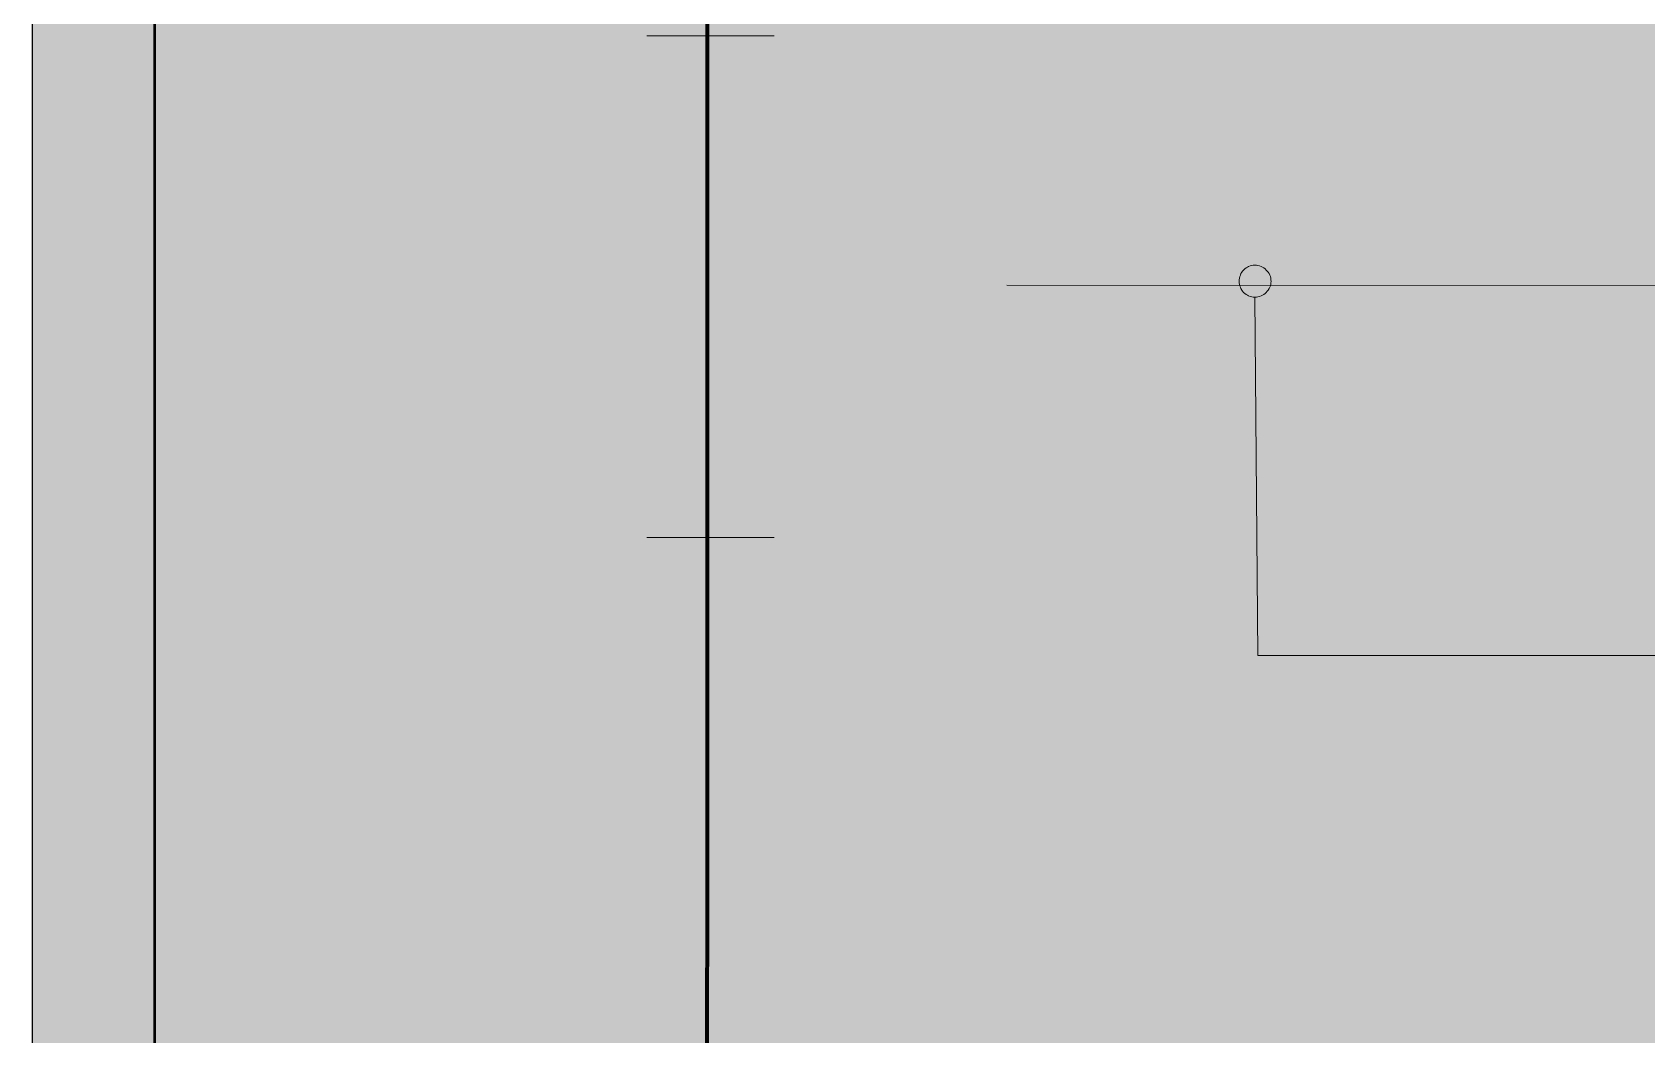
# Model space of a CAD drawing. Header units: millimetres. Extents: x 0 to 590, y 2 to 420.
# Drawn here: x 0 to 64, y 278.6 to 318.3 of the extents above; entities that cross this region are included whole.
import ezdxf
from ezdxf.xclip import XClip

# ---------------------------------------------------------------- set-up
doc = ezdxf.new("R2010")
doc.units = ezdxf.units.MM
doc.header["$MEASUREMENT"] = 0
doc.layers.get('0').update_dxf_attribs({"linetype": 'CONTINUOUS'})

# ---------------------------------------------------------------- blocks, each defined once
blk = doc.blocks.new('MF28FC3F0')
at = {"true_color": 0xffffff}
for points in [[(0, 420.2), (0, 2.206), (590.355, 2.206), (590.355, 420.2)], [(0, 420.2), (0, 2.437), (590.355, 2.437), (590.355, 420.2)]]:
    blk.add_hatch(color=0, dxfattribs=at).paths.add_polyline_path(points)
blk = doc.blocks.new('MF28FC4B0')
at = {"color": 0, "linetype": 'Continuous', "lineweight": 50, "true_color": 0x000007}
blk.add_lwpolyline([(4.841, 400.376), (4.841, 7.475), (585.086, 7.475), (585.086, 400.376)], dxfattribs=at)

msp = doc.modelspace()

# ---------------------------------------------------------------- hatches: boundary and pattern name
at = {"true_color": 0x000007}
h = msp.add_hatch(color=0, dxfattribs=at)
edge = h.paths.add_edge_path()
edge.add_spline(control_points=[(43.156, 309.963), (43.024, 309.848), (42.909, 309.766), (42.777, 309.716), (42.777, 309.716), (42.662, 309.667), (42.53, 309.651), (42.382, 309.651), (42.382, 309.651), (42.152, 309.651), (41.987, 309.716), (41.855, 309.815), (41.855, 309.815), (41.74, 309.93), (41.674, 310.079), (41.674, 310.26), (41.674, 310.26), (41.674, 310.359), (41.691, 310.441), (41.74, 310.54), (41.74, 310.54), (41.789, 310.622), (41.855, 310.688), (41.921, 310.737), (41.921, 310.737), (42.004, 310.787), (42.086, 310.836), (42.185, 310.853), (42.185, 310.853), (42.251, 310.869), (42.349, 310.885), (42.498, 310.902), (42.498, 310.902), (42.777, 310.935), (42.991, 310.984), (43.123, 311.034), (43.123, 311.034), (43.14, 311.083), (43.14, 311.116), (43.14, 311.116), (43.14, 311.116), (43.14, 311.264), (43.107, 311.363), (43.024, 311.429), (43.024, 311.429), (42.942, 311.511), (42.81, 311.544), (42.629, 311.544), (42.629, 311.544), (42.465, 311.544), (42.333, 311.528), (42.251, 311.462), (42.251, 311.462), (42.185, 311.396), (42.119, 311.297), (42.086, 311.149)], knot_values=[0, 0, 0, 0, 0.017857, 0.017857, 0.017857, 0.017857, 0.035714, 0.035714, 0.035714, 0.035714, 0.053571, 0.053571, 0.053571, 0.053571, 0.071429, 0.071429, 0.071429, 0.071429, 0.089286, 0.089286, 0.089286, 0.089286, 0.107143, 0.107143, 0.107143, 0.107143, 0.125, 0.125, 0.125, 0.125, 0.142857, 0.142857, 0.142857, 0.142857, 0.160714, 0.160714, 0.160714, 0.160714, 0.178571, 0.178571, 0.178571, 0.178571, 0.196429, 0.196429, 0.196429, 0.196429, 0.214286, 0.214286, 0.214286, 0.214286, 0.232143, 0.232143, 0.232143, 0.232143, 1, 1, 1, 1], degree=3, periodic=0)
edge.add_line((42.086, 311.149), (41.74, 311.198))
edge.add_spline(control_points=[(41.74, 311.198), (41.773, 311.346), (41.822, 311.462), (41.888, 311.561), (41.888, 311.561), (41.954, 311.643), (42.069, 311.725), (42.201, 311.775), (42.201, 311.775), (42.333, 311.824), (42.498, 311.84), (42.679, 311.84), (42.679, 311.84), (42.86, 311.84), (43.008, 311.824), (43.123, 311.775), (43.123, 311.775), (43.222, 311.742), (43.304, 311.692), (43.354, 311.626), (43.354, 311.626), (43.42, 311.561), (43.453, 311.478), (43.469, 311.379), (43.469, 311.379), (43.485, 311.314), (43.485, 311.215), (43.485, 311.05)], knot_values=[0, 0, 0, 0, 0.035714, 0.035714, 0.035714, 0.035714, 0.071429, 0.071429, 0.071429, 0.071429, 0.107143, 0.107143, 0.107143, 0.107143, 0.142857, 0.142857, 0.142857, 0.142857, 0.178571, 0.178571, 0.178571, 0.178571, 0.214286, 0.214286, 0.214286, 0.214286, 1, 1, 1, 1], degree=3, periodic=0)
edge.add_line((43.485, 311.05), (43.485, 310.573))
edge.add_spline(control_points=[(43.485, 310.573), (43.485, 310.243), (43.502, 310.046), (43.518, 309.947), (43.518, 309.947), (43.535, 309.865), (43.551, 309.782), (43.601, 309.7)], knot_values=[0, 0, 0, 0, 0.125, 0.125, 0.125, 0.125, 1, 1, 1, 1], degree=3, periodic=0)
edge.add_line((43.601, 309.7), (43.238, 309.7))
edge.add_spline(control_points=[(43.238, 309.7), (43.189, 309.766), (43.173, 309.865), (43.156, 309.963)], knot_values=[0, 0, 0, 0, 1, 1, 1, 1], degree=3, periodic=0)
h.paths.add_polyline_path([(43.123, 310.754), (43.123, 310.754), (43.108, 310.748), (43.093, 310.741), (43.076, 310.735), (43.059, 310.729), (43.041, 310.723), (43.022, 310.717), (43.002, 310.711), (42.981, 310.705), (42.96, 310.699), (42.937, 310.693), (42.914, 310.687), (42.891, 310.682), (42.866, 310.676), (42.841, 310.671), (42.815, 310.665), (42.788, 310.66), (42.76, 310.655), (42.732, 310.65), (42.703, 310.645), (42.673, 310.64), (42.643, 310.635), (42.611, 310.631), (42.579, 310.626), (42.547, 310.622), (42.529, 310.618), (42.511, 310.614), (42.494, 310.61), (42.477, 310.607), (42.461, 310.603), (42.445, 310.6), (42.429, 310.597), (42.415, 310.593), (42.4, 310.59), (42.386, 310.587), (42.373, 310.584), (42.36, 310.581), (42.347, 310.578), (42.335, 310.575), (42.323, 310.571), (42.312, 310.568), (42.3, 310.565), (42.29, 310.562), (42.28, 310.558), (42.27, 310.555), (42.26, 310.551), (42.251, 310.548), (42.242, 310.544), (42.234, 310.54), (42.228, 310.537), (42.222, 310.535), (42.216, 310.532), (42.209, 310.529), (42.203, 310.525), (42.197, 310.522), (42.191, 310.518), (42.185, 310.513), (42.179, 310.509), (42.173, 310.504), (42.168, 310.499), (42.162, 310.494), (42.156, 310.489), (42.151, 310.484), (42.145, 310.478), (42.14, 310.473), (42.135, 310.467), (42.13, 310.461), (42.125, 310.455), (42.12, 310.449), (42.115, 310.443), (42.111, 310.437), (42.107, 310.431), (42.102, 310.424), (42.102, 310.424), (42.098, 310.418), (42.094, 310.412), (42.091, 310.406), (42.087, 310.4), (42.084, 310.393), (42.081, 310.387), (42.078, 310.381), (42.075, 310.374), (42.072, 310.368), (42.07, 310.361), (42.067, 310.355), (42.065, 310.348), (42.063, 310.342), (42.062, 310.335), (42.06, 310.328), (42.058, 310.321), (42.057, 310.314), (42.056, 310.306), (42.055, 310.299), (42.054, 310.291), (42.054, 310.284), (42.053, 310.276), (42.053, 310.268), (42.053, 310.26), (42.053, 310.248), (42.054, 310.236), (42.054, 310.224), (42.056, 310.213), (42.057, 310.202), (42.059, 310.191), (42.061, 310.181), (42.064, 310.171), (42.067, 310.161), (42.07, 310.151), (42.074, 310.141), (42.078, 310.132), (42.082, 310.123), (42.087, 310.114), (42.092, 310.105), (42.097, 310.096), (42.102, 310.088), (42.109, 310.079), (42.115, 310.071), (42.122, 310.062), (42.129, 310.054), (42.136, 310.046), (42.144, 310.037), (42.152, 310.029), (42.162, 310.021), (42.173, 310.013), (42.183, 310.006), (42.194, 309.999), (42.206, 309.992), (42.217, 309.986), (42.229, 309.98), (42.241, 309.974), (42.253, 309.969), (42.266, 309.964), (42.278, 309.959), (42.292, 309.955), (42.305, 309.951), (42.319, 309.948), (42.333, 309.944), (42.348, 309.941), (42.363, 309.939), (42.379, 309.937), (42.395, 309.935), (42.411, 309.933), (42.428, 309.932), (42.445, 309.931), (42.463, 309.931), (42.481, 309.93), (42.481, 309.93), (42.497, 309.931), (42.514, 309.931), (42.53, 309.932), (42.546, 309.933), (42.561, 309.935), (42.577, 309.936), (42.592, 309.938), (42.608, 309.941), (42.623, 309.943), (42.638, 309.946), (42.653, 309.95), (42.668, 309.953), (42.683, 309.957), (42.698, 309.961), (42.713, 309.965), (42.727, 309.969), (42.742, 309.974), (42.757, 309.979), (42.771, 309.984), (42.786, 309.99), (42.8, 309.995), (42.814, 310.001), (42.829, 310.007), (42.843, 310.013), (42.843, 310.013), (42.856, 310.021), (42.868, 310.03), (42.88, 310.038), (42.891, 310.047), (42.903, 310.056), (42.914, 310.065), (42.925, 310.075), (42.936, 310.084), (42.947, 310.094), (42.957, 310.104), (42.967, 310.114), (42.977, 310.124), (42.987, 310.134), (42.996, 310.145), (43.005, 310.156), (43.014, 310.166), (43.023, 310.177), (43.031, 310.189), (43.039, 310.2), (43.046, 310.212), (43.054, 310.223), (43.061, 310.235), (43.067, 310.247), (43.074, 310.26), (43.074, 310.26), (43.078, 310.27), (43.082, 310.281), (43.085, 310.292), (43.089, 310.304), (43.092, 310.316), (43.095, 310.328), (43.098, 310.341), (43.101, 310.354), (43.104, 310.367), (43.106, 310.381), (43.109, 310.395), (43.111, 310.41), (43.113, 310.425), (43.115, 310.441), (43.116, 310.457), (43.118, 310.473), (43.119, 310.49), (43.12, 310.507), (43.121, 310.525), (43.122, 310.544), (43.122, 310.563), (43.123, 310.582), (43.123, 310.602), (43.123, 310.622), (43.123, 310.622)])
h.paths.add_polyline_path([(43.123, 310.754), (43.123, 310.622)])
msp.add_hatch(color=0, dxfattribs=at).paths.add_polyline_path([(45.461, 308.975), (45.461, 308.696), (43.881, 308.696), (43.881, 308.696), (43.879, 308.704), (43.877, 308.712), (43.876, 308.72), (43.875, 308.728), (43.874, 308.737), (43.874, 308.745), (43.874, 308.753), (43.875, 308.761), (43.875, 308.77), (43.876, 308.778), (43.877, 308.786), (43.879, 308.794), (43.88, 308.803), (43.882, 308.811), (43.884, 308.819), (43.887, 308.827), (43.889, 308.835), (43.892, 308.844), (43.895, 308.852), (43.899, 308.86), (43.902, 308.868), (43.906, 308.877), (43.91, 308.885), (43.914, 308.893), (43.918, 308.907), (43.922, 308.922), (43.927, 308.936), (43.933, 308.95), (43.938, 308.963), (43.944, 308.977), (43.951, 308.991), (43.957, 309.004), (43.964, 309.018), (43.972, 309.031), (43.98, 309.044), (43.988, 309.058), (43.996, 309.071), (44.005, 309.085), (44.014, 309.098), (44.023, 309.111), (44.033, 309.125), (44.043, 309.139), (44.054, 309.152), (44.064, 309.166), (44.076, 309.18), (44.087, 309.194), (44.099, 309.208), (44.111, 309.222), (44.122, 309.235), (44.133, 309.247), (44.144, 309.26), (44.156, 309.273), (44.169, 309.286), (44.182, 309.3), (44.195, 309.313), (44.209, 309.327), (44.224, 309.341), (44.239, 309.356), (44.254, 309.37), (44.27, 309.385), (44.286, 309.4), (44.302, 309.415), (44.319, 309.431), (44.337, 309.447), (44.355, 309.463), (44.373, 309.479), (44.391, 309.496), (44.41, 309.513), (44.43, 309.531), (44.449, 309.548), (44.469, 309.566), (44.49, 309.585), (44.49, 309.585), (44.522, 309.611), (44.554, 309.637), (44.585, 309.663), (44.615, 309.688), (44.644, 309.712), (44.672, 309.736), (44.699, 309.76), (44.725, 309.783), (44.751, 309.805), (44.775, 309.828), (44.799, 309.849), (44.821, 309.871), (44.843, 309.892), (44.864, 309.912), (44.883, 309.932), (44.902, 309.952), (44.92, 309.971), (44.937, 309.99), (44.953, 310.008), (44.967, 310.026), (44.981, 310.044), (44.994, 310.061), (45.006, 310.078), (45.017, 310.095), (45.029, 310.11), (45.04, 310.124), (45.051, 310.139), (45.062, 310.154), (45.072, 310.169), (45.082, 310.184), (45.091, 310.199), (45.099, 310.214), (45.107, 310.229), (45.114, 310.244), (45.121, 310.259), (45.128, 310.274), (45.134, 310.289), (45.139, 310.304), (45.144, 310.318), (45.148, 310.333), (45.152, 310.347), (45.156, 310.361), (45.158, 310.375), (45.161, 310.389), (45.163, 310.402), (45.164, 310.416), (45.165, 310.428), (45.165, 310.441), (45.165, 310.455), (45.164, 310.469), (45.163, 310.483), (45.161, 310.497), (45.159, 310.511), (45.156, 310.524), (45.153, 310.538), (45.149, 310.551), (45.145, 310.564), (45.14, 310.576), (45.135, 310.589), (45.13, 310.601), (45.124, 310.614), (45.118, 310.626), (45.111, 310.638), (45.104, 310.649), (45.096, 310.661), (45.089, 310.672), (45.08, 310.684), (45.072, 310.695), (45.062, 310.706), (45.053, 310.716), (45.043, 310.727), (45.033, 310.737), (45.033, 310.737), (45.023, 310.747), (45.012, 310.757), (45.001, 310.767), (44.989, 310.776), (44.978, 310.784), (44.966, 310.793), (44.953, 310.8), (44.94, 310.808), (44.928, 310.815), (44.914, 310.822), (44.901, 310.828), (44.887, 310.834), (44.873, 310.839), (44.859, 310.844), (44.844, 310.849), (44.83, 310.853), (44.815, 310.857), (44.799, 310.86), (44.784, 310.863), (44.768, 310.865), (44.752, 310.867), (44.736, 310.868), (44.72, 310.869), (44.704, 310.869), (44.704, 310.869), (44.687, 310.869), (44.671, 310.868), (44.655, 310.867), (44.639, 310.865), (44.624, 310.863), (44.608, 310.86), (44.593, 310.857), (44.578, 310.853), (44.563, 310.849), (44.548, 310.844), (44.533, 310.839), (44.519, 310.834), (44.504, 310.828), (44.49, 310.822), (44.476, 310.815), (44.462, 310.808), (44.449, 310.8), (44.435, 310.793), (44.422, 310.784), (44.409, 310.776), (44.396, 310.767), (44.383, 310.757), (44.371, 310.747), (44.358, 310.737), (44.358, 310.737), (44.348, 310.727), (44.339, 310.716), (44.329, 310.705), (44.321, 310.693), (44.313, 310.681), (44.305, 310.669), (44.298, 310.656), (44.291, 310.643), (44.285, 310.63), (44.279, 310.616), (44.273, 310.602), (44.268, 310.587), (44.263, 310.572), (44.258, 310.556), (44.254, 310.54), (44.25, 310.524), (44.246, 310.507), (44.242, 310.489), (44.239, 310.472), (44.236, 310.453), (44.233, 310.434), (44.231, 310.415), (44.229, 310.395), (44.226, 310.375), (44.226, 310.375), (43.93, 310.408), (43.93, 310.408), (43.932, 310.436), (43.935, 310.465), (43.939, 310.492), (43.944, 310.519), (43.949, 310.545), (43.954, 310.571), (43.961, 310.597), (43.968, 310.621), (43.975, 310.646), (43.984, 310.669), (43.993, 310.692), (44.002, 310.715), (44.012, 310.736), (44.023, 310.758), (44.034, 310.778), (44.046, 310.798), (44.058, 310.818), (44.071, 310.836), (44.085, 310.854), (44.099, 310.872), (44.113, 310.889), (44.129, 310.905), (44.144, 310.92), (44.161, 310.935), (44.179, 310.949), (44.198, 310.963), (44.218, 310.976), (44.237, 310.988), (44.258, 311), (44.278, 311.012), (44.299, 311.023), (44.32, 311.033), (44.342, 311.043), (44.364, 311.052), (44.387, 311.061), (44.41, 311.069), (44.433, 311.076), (44.457, 311.083), (44.481, 311.089), (44.506, 311.095), (44.531, 311.1), (44.556, 311.104), (44.583, 311.108), (44.609, 311.111), (44.636, 311.113), (44.664, 311.115), (44.692, 311.116), (44.72, 311.116), (44.749, 311.116), (44.777, 311.115), (44.804, 311.113), (44.831, 311.11), (44.858, 311.107), (44.884, 311.104), (44.909, 311.099), (44.934, 311.094), (44.959, 311.088), (44.983, 311.082), (45.006, 311.074), (45.029, 311.067), (45.051, 311.058), (45.073, 311.049), (45.095, 311.039), (45.116, 311.028), (45.136, 311.017), (45.156, 311.005), (45.175, 310.992), (45.194, 310.979), (45.212, 310.965), (45.23, 310.95), (45.247, 310.934), (45.264, 310.918), (45.264, 310.918), (45.28, 310.902), (45.295, 310.885), (45.31, 310.867), (45.324, 310.85), (45.337, 310.832), (45.35, 310.814), (45.362, 310.795), (45.373, 310.776), (45.384, 310.757), (45.394, 310.738), (45.403, 310.718), (45.412, 310.698), (45.42, 310.678), (45.427, 310.657), (45.434, 310.637), (45.439, 310.616), (45.444, 310.595), (45.449, 310.573), (45.453, 310.552), (45.456, 310.53), (45.458, 310.508), (45.46, 310.486), (45.461, 310.463), (45.461, 310.441), (45.461, 310.429), (45.461, 310.416), (45.461, 310.404), (45.46, 310.392), (45.459, 310.379), (45.458, 310.367), (45.457, 310.355), (45.456, 310.343), (45.454, 310.331), (45.453, 310.319), (45.451, 310.307), (45.449, 310.295), (45.447, 310.283), (45.444, 310.271), (45.442, 310.26), (45.439, 310.248), (45.437, 310.237), (45.434, 310.226), (45.43, 310.214), (45.427, 310.203), (45.423, 310.193), (45.42, 310.182), (45.416, 310.171), (45.412, 310.161), (45.406, 310.149), (45.399, 310.136), (45.393, 310.124), (45.386, 310.112), (45.379, 310.099), (45.372, 310.087), (45.364, 310.075), (45.357, 310.062), (45.349, 310.05), (45.342, 310.037), (45.334, 310.025), (45.325, 310.013), (45.317, 310), (45.309, 309.988), (45.3, 309.976), (45.291, 309.963), (45.282, 309.951), (45.273, 309.939), (45.264, 309.926), (45.254, 309.914), (45.244, 309.902), (45.235, 309.889), (45.225, 309.877), (45.214, 309.865), (45.214, 309.865), (45.202, 309.852), (45.189, 309.839), (45.175, 309.825), (45.161, 309.811), (45.146, 309.797), (45.131, 309.781), (45.115, 309.766), (45.098, 309.75), (45.081, 309.733), (45.064, 309.717), (45.046, 309.699), (45.027, 309.681), (45.008, 309.663), (44.988, 309.645), (44.967, 309.625), (44.946, 309.606), (44.924, 309.586), (44.902, 309.566), (44.879, 309.545), (44.855, 309.524), (44.83, 309.503), (44.805, 309.481), (44.78, 309.459), (44.753, 309.436), (44.753, 309.436), (44.731, 309.418), (44.709, 309.4), (44.688, 309.383), (44.668, 309.366), (44.649, 309.35), (44.63, 309.335), (44.612, 309.319), (44.594, 309.305), (44.577, 309.291), (44.561, 309.277), (44.546, 309.264), (44.531, 309.251), (44.517, 309.239), (44.504, 309.228), (44.491, 309.216), (44.479, 309.206), (44.468, 309.196), (44.457, 309.186), (44.447, 309.177), (44.438, 309.169), (44.429, 309.161), (44.421, 309.153), (44.414, 309.147), (44.408, 309.14), (44.408, 309.14), (44.401, 309.132), (44.395, 309.124), (44.39, 309.116), (44.384, 309.108), (44.379, 309.101), (44.373, 309.094), (44.368, 309.086), (44.363, 309.079), (44.358, 309.072), (44.353, 309.065), (44.348, 309.058), (44.344, 309.052), (44.339, 309.045), (44.335, 309.038), (44.33, 309.032), (44.326, 309.025), (44.321, 309.019), (44.317, 309.013), (44.313, 309.006), (44.309, 309), (44.305, 308.994), (44.3, 308.988), (44.296, 308.982), (44.292, 308.975), (44.292, 308.975), (45.461, 308.975), (44.292, 308.975)])
h = msp.add_hatch(color=0, dxfattribs=at)
edge = h.paths.add_edge_path()
edge.add_spline(control_points=[(49.1, 308.432), (49.1, 308.35), (49.084, 308.267), (49.051, 308.202), (49.051, 308.202), (49.018, 308.119), (48.968, 308.053), (48.903, 307.988), (48.903, 307.988), (48.853, 307.938), (48.787, 307.889), (48.705, 307.856), (48.705, 307.856), (48.623, 307.823), (48.54, 307.806), (48.458, 307.806), (48.458, 307.806), (48.376, 307.806), (48.293, 307.823), (48.211, 307.856), (48.211, 307.856), (48.145, 307.889), (48.079, 307.938), (48.013, 307.988), (48.013, 307.988), (47.948, 308.053), (47.915, 308.119), (47.882, 308.202), (47.882, 308.202), (47.849, 308.267), (47.832, 308.35), (47.832, 308.432), (47.832, 308.432), (47.832, 308.514), (47.849, 308.597), (47.882, 308.679), (47.882, 308.679), (47.915, 308.761), (47.948, 308.827), (48.013, 308.877), (48.013, 308.877), (48.079, 308.942), (48.145, 308.992), (48.211, 309.025), (48.211, 309.025), (48.293, 309.058), (48.376, 309.074), (48.458, 309.074), (48.458, 309.074), (48.54, 309.074), (48.623, 309.058), (48.705, 309.025), (48.705, 309.025), (48.787, 308.992), (48.853, 308.942), (48.903, 308.877), (48.903, 308.877), (48.968, 308.827), (49.018, 308.761), (49.051, 308.679), (49.051, 308.679), (49.084, 308.597), (49.1, 308.514), (49.1, 308.432)], knot_values=[0, 0, 0, 0, 0.015625, 0.015625, 0.015625, 0.015625, 0.03125, 0.03125, 0.03125, 0.03125, 0.046875, 0.046875, 0.046875, 0.046875, 0.0625, 0.0625, 0.0625, 0.0625, 0.078125, 0.078125, 0.078125, 0.078125, 0.09375, 0.09375, 0.09375, 0.09375, 0.109375, 0.109375, 0.109375, 0.109375, 0.125, 0.125, 0.125, 0.125, 0.140625, 0.140625, 0.140625, 0.140625, 0.15625, 0.15625, 0.15625, 0.15625, 0.171875, 0.171875, 0.171875, 0.171875, 0.1875, 0.1875, 0.1875, 0.1875, 0.203125, 0.203125, 0.203125, 0.203125, 0.21875, 0.21875, 0.21875, 0.21875, 0.234375, 0.234375, 0.234375, 0.234375, 1, 1, 1, 1], degree=3, periodic=0)
h = msp.add_hatch(color=0, dxfattribs=at)
edge = h.paths.add_edge_path()
edge.add_line((29.654, 306.934), (30.033, 306.868))
edge.add_spline(control_points=[(30.033, 306.868), (29.918, 306.539), (29.737, 306.292), (29.506, 306.11), (29.506, 306.11), (29.276, 305.946), (29.012, 305.863), (28.732, 305.863), (28.732, 305.863), (28.387, 305.863), (28.107, 305.962), (27.893, 306.176), (27.893, 306.176), (27.695, 306.39), (27.58, 306.703), (27.58, 307.098), (27.58, 307.098), (27.58, 307.625), (27.744, 308.053), (28.057, 308.399), (28.057, 308.399), (28.337, 308.696), (28.683, 308.86), (29.095, 308.86), (29.095, 308.86), (29.407, 308.86), (29.654, 308.778), (29.836, 308.613), (29.836, 308.613), (30.033, 308.449), (30.148, 308.218), (30.165, 307.938)], knot_values=[0, 0, 0, 0, 0.03125, 0.03125, 0.03125, 0.03125, 0.0625, 0.0625, 0.0625, 0.0625, 0.09375, 0.09375, 0.09375, 0.09375, 0.125, 0.125, 0.125, 0.125, 0.15625, 0.15625, 0.15625, 0.15625, 0.1875, 0.1875, 0.1875, 0.1875, 0.21875, 0.21875, 0.21875, 0.21875, 1, 1, 1, 1], degree=3, periodic=0)
edge.add_line((30.165, 307.938), (29.803, 307.905))
edge.add_spline(control_points=[(29.803, 307.905), (29.77, 308.119), (29.687, 308.267), (29.572, 308.383), (29.572, 308.383), (29.457, 308.481), (29.309, 308.531), (29.111, 308.531), (29.111, 308.531), (28.765, 308.531), (28.469, 308.383), (28.255, 308.053), (28.255, 308.053), (28.074, 307.79), (27.975, 307.461), (27.975, 307.098), (27.975, 307.098), (27.975, 306.802), (28.041, 306.571), (28.189, 306.407), (28.189, 306.407), (28.337, 306.259), (28.518, 306.176), (28.765, 306.176), (28.765, 306.176), (28.963, 306.176), (29.144, 306.242), (29.309, 306.374), (29.309, 306.374), (29.473, 306.506), (29.589, 306.687), (29.654, 306.934)], knot_values=[0, 0, 0, 0, 0.03125, 0.03125, 0.03125, 0.03125, 0.0625, 0.0625, 0.0625, 0.0625, 0.09375, 0.09375, 0.09375, 0.09375, 0.125, 0.125, 0.125, 0.125, 0.15625, 0.15625, 0.15625, 0.15625, 0.1875, 0.1875, 0.1875, 0.1875, 0.21875, 0.21875, 0.21875, 0.21875, 1, 1, 1, 1], degree=3, periodic=0)
h = msp.add_hatch(color=0, dxfattribs=at)
h.paths.add_polyline_path([(27.399, 286.714), (28.008, 289.596), (28.881, 289.596), (28.881, 289.596), (28.905, 289.595), (28.929, 289.595), (28.953, 289.595), (28.976, 289.594), (29, 289.594), (29.022, 289.593), (29.045, 289.592), (29.067, 289.591), (29.088, 289.589), (29.109, 289.588), (29.13, 289.587), (29.15, 289.585), (29.17, 289.584), (29.189, 289.582), (29.208, 289.58), (29.227, 289.578), (29.245, 289.577), (29.263, 289.575), (29.28, 289.573), (29.296, 289.571), (29.313, 289.569), (29.328, 289.567), (29.343, 289.565), (29.358, 289.563), (29.377, 289.556), (29.395, 289.55), (29.413, 289.543), (29.432, 289.536), (29.45, 289.529), (29.468, 289.522), (29.486, 289.514), (29.504, 289.506), (29.522, 289.498), (29.54, 289.49), (29.557, 289.481), (29.574, 289.472), (29.591, 289.463), (29.608, 289.453), (29.624, 289.443), (29.64, 289.432), (29.655, 289.421), (29.671, 289.41), (29.685, 289.398), (29.7, 289.386), (29.714, 289.373), (29.727, 289.36), (29.741, 289.346), (29.753, 289.332), (29.767, 289.32), (29.781, 289.307), (29.795, 289.294), (29.808, 289.28), (29.821, 289.266), (29.834, 289.252), (29.846, 289.238), (29.858, 289.223), (29.87, 289.208), (29.881, 289.193), (29.893, 289.177), (29.903, 289.161), (29.914, 289.145), (29.925, 289.129), (29.935, 289.112), (29.945, 289.095), (29.954, 289.078), (29.964, 289.061), (29.973, 289.044), (29.982, 289.026), (29.991, 289.008), (30, 288.99), (30.008, 288.972), (30.017, 288.953), (30.017, 288.953), (30.023, 288.933), (30.029, 288.912), (30.034, 288.891), (30.04, 288.87), (30.045, 288.848), (30.05, 288.827), (30.055, 288.805), (30.06, 288.784), (30.064, 288.762), (30.069, 288.74), (30.073, 288.718), (30.076, 288.696), (30.08, 288.674), (30.083, 288.652), (30.086, 288.629), (30.089, 288.607), (30.091, 288.585), (30.093, 288.562), (30.095, 288.54), (30.096, 288.517), (30.097, 288.494), (30.098, 288.472), (30.099, 288.449), (30.099, 288.426), (30.099, 288.396), (30.098, 288.365), (30.097, 288.335), (30.096, 288.306), (30.095, 288.276), (30.093, 288.247), (30.09, 288.219), (30.087, 288.19), (30.084, 288.163), (30.081, 288.135), (30.077, 288.108), (30.072, 288.081), (30.067, 288.054), (30.062, 288.028), (30.056, 288.002), (30.05, 287.976), (30.044, 287.951), (30.036, 287.926), (30.029, 287.902), (30.021, 287.878), (30.012, 287.854), (30.003, 287.83), (29.994, 287.807), (29.984, 287.784), (29.975, 287.76), (29.967, 287.736), (29.958, 287.712), (29.949, 287.688), (29.94, 287.665), (29.931, 287.642), (29.921, 287.619), (29.912, 287.597), (29.902, 287.575), (29.892, 287.553), (29.881, 287.532), (29.871, 287.511), (29.86, 287.49), (29.848, 287.469), (29.837, 287.448), (29.825, 287.428), (29.813, 287.408), (29.801, 287.388), (29.788, 287.369), (29.775, 287.349), (29.762, 287.33), (29.748, 287.311), (29.734, 287.292), (29.72, 287.274), (29.72, 287.274), (29.706, 287.256), (29.691, 287.238), (29.677, 287.22), (29.663, 287.203), (29.648, 287.186), (29.634, 287.169), (29.619, 287.153), (29.604, 287.137), (29.59, 287.121), (29.575, 287.106), (29.56, 287.091), (29.545, 287.076), (29.53, 287.062), (29.515, 287.048), (29.5, 287.035), (29.485, 287.021), (29.469, 287.009), (29.454, 286.996), (29.438, 286.984), (29.423, 286.972), (29.407, 286.961), (29.391, 286.949), (29.374, 286.939), (29.358, 286.928), (29.358, 286.928), (29.341, 286.918), (29.325, 286.908), (29.308, 286.899), (29.291, 286.89), (29.274, 286.881), (29.256, 286.872), (29.239, 286.864), (29.221, 286.856), (29.203, 286.848), (29.185, 286.84), (29.167, 286.832), (29.148, 286.825), (29.129, 286.818), (29.111, 286.811), (29.092, 286.804), (29.073, 286.798), (29.053, 286.791), (29.034, 286.785), (29.014, 286.778), (28.994, 286.772), (28.974, 286.766), (28.954, 286.759), (28.934, 286.753), (28.913, 286.747), (28.913, 286.747), (28.897, 286.743), (28.88, 286.739), (28.863, 286.736), (28.846, 286.733), (28.829, 286.73), (28.811, 286.728), (28.793, 286.726), (28.775, 286.724), (28.757, 286.722), (28.738, 286.721), (28.719, 286.719), (28.699, 286.718), (28.68, 286.717), (28.66, 286.716), (28.639, 286.716), (28.618, 286.715), (28.597, 286.715), (28.575, 286.715), (28.553, 286.714), (28.531, 286.714), (28.508, 286.714), (28.484, 286.714), (28.46, 286.714), (28.436, 286.714), (28.436, 286.714), (27.399, 286.714), (28.436, 286.714)])
h.paths.add_polyline_path([(27.86, 287.027), (28.321, 287.027), (28.321, 287.027), (28.345, 287.027), (28.37, 287.028), (28.394, 287.028), (28.418, 287.029), (28.442, 287.031), (28.466, 287.033), (28.489, 287.034), (28.513, 287.037), (28.536, 287.039), (28.559, 287.042), (28.582, 287.044), (28.605, 287.047), (28.627, 287.051), (28.65, 287.054), (28.672, 287.057), (28.694, 287.061), (28.716, 287.065), (28.737, 287.069), (28.759, 287.072), (28.78, 287.076), (28.802, 287.08), (28.823, 287.085), (28.843, 287.089), (28.864, 287.093), (28.864, 287.093), (28.876, 287.095), (28.888, 287.098), (28.9, 287.1), (28.912, 287.104), (28.924, 287.107), (28.935, 287.111), (28.947, 287.114), (28.958, 287.118), (28.969, 287.123), (28.98, 287.127), (28.991, 287.131), (29.002, 287.136), (29.013, 287.141), (29.023, 287.145), (29.034, 287.15), (29.045, 287.155), (29.055, 287.16), (29.065, 287.165), (29.076, 287.169), (29.086, 287.174), (29.097, 287.179), (29.107, 287.183), (29.117, 287.187), (29.128, 287.192), (29.138, 287.2), (29.148, 287.208), (29.158, 287.217), (29.169, 287.226), (29.179, 287.235), (29.189, 287.244), (29.2, 287.253), (29.21, 287.263), (29.22, 287.273), (29.23, 287.282), (29.241, 287.292), (29.251, 287.303), (29.261, 287.313), (29.272, 287.324), (29.282, 287.334), (29.292, 287.345), (29.302, 287.356), (29.313, 287.368), (29.323, 287.379), (29.333, 287.391), (29.344, 287.402), (29.354, 287.414), (29.364, 287.426), (29.374, 287.439), (29.374, 287.439), (29.387, 287.453), (29.399, 287.468), (29.411, 287.483), (29.423, 287.499), (29.434, 287.515), (29.445, 287.531), (29.457, 287.547), (29.468, 287.564), (29.479, 287.581), (29.489, 287.599), (29.5, 287.616), (29.51, 287.634), (29.521, 287.652), (29.531, 287.671), (29.54, 287.689), (29.55, 287.708), (29.56, 287.727), (29.569, 287.746), (29.578, 287.766), (29.587, 287.786), (29.596, 287.806), (29.605, 287.826), (29.613, 287.846), (29.621, 287.867), (29.621, 287.867), (29.628, 287.887), (29.633, 287.908), (29.639, 287.93), (29.645, 287.952), (29.65, 287.974), (29.655, 287.996), (29.66, 288.019), (29.665, 288.042), (29.669, 288.065), (29.673, 288.088), (29.677, 288.112), (29.681, 288.136), (29.685, 288.161), (29.688, 288.185), (29.691, 288.21), (29.693, 288.235), (29.696, 288.26), (29.698, 288.286), (29.7, 288.311), (29.701, 288.337), (29.702, 288.363), (29.703, 288.39), (29.704, 288.416), (29.704, 288.443), (29.704, 288.471), (29.703, 288.5), (29.702, 288.527), (29.701, 288.554), (29.699, 288.58), (29.697, 288.606), (29.695, 288.632), (29.692, 288.656), (29.689, 288.681), (29.685, 288.704), (29.681, 288.727), (29.677, 288.75), (29.672, 288.771), (29.667, 288.793), (29.661, 288.813), (29.655, 288.833), (29.648, 288.853), (29.641, 288.871), (29.634, 288.889), (29.626, 288.907), (29.617, 288.924), (29.608, 288.94), (29.599, 288.955), (29.589, 288.97), (29.578, 288.986), (29.567, 289.002), (29.556, 289.017), (29.545, 289.032), (29.533, 289.046), (29.521, 289.06), (29.509, 289.073), (29.496, 289.086), (29.484, 289.098), (29.471, 289.11), (29.458, 289.121), (29.444, 289.132), (29.431, 289.143), (29.417, 289.153), (29.404, 289.163), (29.39, 289.172), (29.376, 289.181), (29.362, 289.19), (29.347, 289.198), (29.333, 289.206), (29.319, 289.213), (29.304, 289.22), (29.29, 289.227), (29.276, 289.233), (29.263, 289.235), (29.25, 289.237), (29.236, 289.239), (29.222, 289.241), (29.208, 289.243), (29.192, 289.245), (29.177, 289.247), (29.16, 289.249), (29.144, 289.251), (29.126, 289.253), (29.109, 289.254), (29.09, 289.256), (29.072, 289.257), (29.052, 289.259), (29.033, 289.26), (29.012, 289.261), (28.991, 289.262), (28.97, 289.263), (28.948, 289.264), (28.926, 289.265), (28.903, 289.265), (28.879, 289.266), (28.856, 289.266), (28.831, 289.266), (28.321, 289.266), (27.86, 287.027), (28.321, 289.266)])

# ---------------------------------------------------------------- linework, layer by layer
at = {"color": 0, "linetype": 'Continuous', "lineweight": 100, "true_color": 0x000007}
msp.add_lwpolyline([(26.756, 365.831), (26.724, 27.547), (26.724, 27.547)], dxfattribs=at)
at = {"color": 0, "linetype": 'Continuous', "lineweight": 20, "true_color": 0x000007}
for points in [[(24.352, 318.163), (29.407, 318.163), (29.407, 318.163)], [(38.628, 308.284), (127.921, 308.267), (127.921, 308.267)], [(48.458, 307.806), (48.573, 293.597), (98.102, 293.597)], [(24.352, 298.273), (29.407, 298.273), (29.407, 298.273)]]:
    msp.add_lwpolyline(points, dxfattribs=at)
msp.add_open_spline([(49.1, 308.432), (49.1, 308.35), (49.084, 308.267), (49.051, 308.202), (49.051, 308.202), (49.018, 308.119), (48.968, 308.053), (48.903, 307.988), (48.903, 307.988), (48.853, 307.938), (48.787, 307.889), (48.705, 307.856), (48.705, 307.856), (48.623, 307.823), (48.54, 307.806), (48.458, 307.806), (48.458, 307.806), (48.376, 307.806), (48.293, 307.823), (48.211, 307.856), (48.211, 307.856), (48.145, 307.889), (48.079, 307.938), (48.013, 307.988), (48.013, 307.988), (47.948, 308.053), (47.915, 308.119), (47.882, 308.202), (47.882, 308.202), (47.849, 308.267), (47.832, 308.35), (47.832, 308.432), (47.832, 308.432), (47.832, 308.514), (47.849, 308.597), (47.882, 308.679), (47.882, 308.679), (47.915, 308.761), (47.948, 308.827), (48.013, 308.877), (48.013, 308.877), (48.079, 308.942), (48.145, 308.992), (48.211, 309.025), (48.211, 309.025), (48.293, 309.058), (48.376, 309.074), (48.458, 309.074), (48.458, 309.074), (48.54, 309.074), (48.623, 309.058), (48.705, 309.025), (48.705, 309.025), (48.787, 308.992), (48.853, 308.942), (48.903, 308.877), (48.903, 308.877), (48.968, 308.827), (49.018, 308.761), (49.051, 308.679), (49.051, 308.679), (49.084, 308.597), (49.1, 308.514), (49.1, 308.432)], degree=3, knots=[0, 0, 0, 0, 0.015625, 0.015625, 0.015625, 0.015625, 0.03125, 0.03125, 0.03125, 0.03125, 0.046875, 0.046875, 0.046875, 0.046875, 0.0625, 0.0625, 0.0625, 0.0625, 0.078125, 0.078125, 0.078125, 0.078125, 0.09375, 0.09375, 0.09375, 0.09375, 0.109375, 0.109375, 0.109375, 0.109375, 0.125, 0.125, 0.125, 0.125, 0.140625, 0.140625, 0.140625, 0.140625, 0.15625, 0.15625, 0.15625, 0.15625, 0.171875, 0.171875, 0.171875, 0.171875, 0.1875, 0.1875, 0.1875, 0.1875, 0.203125, 0.203125, 0.203125, 0.203125, 0.21875, 0.21875, 0.21875, 0.21875, 0.234375, 0.234375, 0.234375, 0.234375, 1, 1, 1, 1], dxfattribs=at)

# ---------------------------------------------------------------- block references
at = {"color": 0, "true_color": 0xffffff}
ref = msp.add_blockref('MF28FC3F0', (0, 0), dxfattribs=at)
XClip(ref).set_block_clipping_path([(0, 2.1075862069), (590.3875862069, 420.2)])
ref = msp.add_blockref('MF28FC4B0', (0, 0), dxfattribs=at)
XClip(ref).set_block_clipping_path([(0, 2.3710344828), (590.3875862069, 420.2)])

doc.saveas('drawing.dxf')
